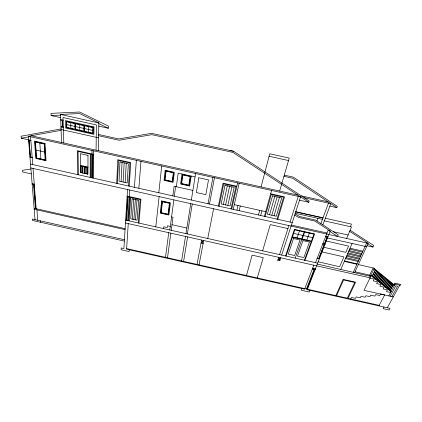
<?xml version="1.0" encoding="UTF-8"?>
<svg xmlns="http://www.w3.org/2000/svg" width="422" height="422" viewBox="0 0 422 422"><rect width="100%" height="100%" fill="white"/><g stroke="black" fill="none" stroke-linecap="round" stroke-linejoin="round"><path stroke-width="0.63" d="M87.343 174.064L87.354 167.465M87.623 174.122L87.634 167.529M88.694 132.271L88.71 126.684M90.15 177.414L90.276 154.157L78.081 151.44L78.36 174.782M90.888 177.578L91.041 153.745L77.316 150.686L77.622 174.613M91.806 177.783L91.991 154.536M91.996 153.956L92.022 150.459M92.202 177.873L92.397 154.631M92.75 177.994L92.967 154.758M93.283 178.11L93.515 154.879M93.52 154.299L93.557 150.802M96.068 150.185L96.411 124.933L63.015 117.516L63.822 143.005M98.373 150.696L98.843 122.939L79.637 113.55L60.541 114.431L61.522 142.494M98.785 126.131L108.333 128.251L108.396 126.094L79.621 112.009L51.025 113.354L51.131 115.544L60.652 117.659M116.699 183.343L117.764 159.701L130.751 162.591L129.248 186.144M117.437 183.507L118.503 160.444L129.955 162.998L128.51 185.981M121.082 181.597L122.069 162.396M123.118 182.051L124.163 162.866M125.155 182.504L126.257 163.335M127.539 189.541L123.894 248.569L121.219 247.967L121.119 249.75L129.121 251.549L129.248 249.771M126.178 220.226L127.65 196.736M126.616 220.326L128.103 196.837M127.755 220.579L129.744 190.032M128.262 223.613L126.574 249.17L304.61 289.181L313.804 265.201M128.452 220.738L130.045 196.747L140.948 199.184L138.965 223.09M129.153 220.896L130.736 197.427L140.183 199.537L138.263 222.937M134.418 187.299L136.353 160.334M132.308 219.145L133.748 199.147M133.89 219.503L135.378 199.516M135.473 219.857L137.013 199.88M138.849 188.286L140.964 161.357M158.799 192.743L161.721 165.983M155.792 226.862L159.131 196.599M163.504 228.592L163.725 226.799L167.244 227.59L167.476 225.791L170.298 226.424M172.846 195.882L174.112 186.239L192.886 190.422M165.487 257.33L168.742 232.686M169.818 230.006L173.838 199.886M174.328 196.209L175.615 186.571M176.364 186.74L178.19 173.162L195.048 176.918M167.497 257.784L170.841 233.155M171.221 230.322L172.999 217.235L171.564 216.913M182.019 174.012L180.616 184.029L189.673 186.049L191.213 176.064M181.592 260.949L185.516 236.447M185.965 233.624L190.765 203.662M191.351 200.012L195.592 173.526M187.373 233.941L192.237 203.995M183.607 261.403L187.611 236.916M208.014 203.731L212.931 177.388M197.037 264.42L201.6 240.049L203.124 243.531L201.036 243.061L203.699 240.519L199.052 264.874M209.497 204.063L214.471 177.731M207.745 238.504L213.595 208.763M218.385 206.047L223.043 183.153L236.858 186.234M219.129 206.216L223.697 183.881L235.967 186.614L230.992 208.864M223.386 204.433L227.294 185.844M225.617 204.934L229.594 186.355M227.848 205.43L231.889 186.867M231.731 209.027L237.612 182.884M233.218 209.359L239.158 183.227M236.927 210.188L238.019 205.498M239.153 210.683L240.26 205.999M261.07 186.925L269.732 153.787L289.234 158.118L279.649 191.06M258.449 214.993L259.699 210.341M260.675 215.494L261.946 210.842M246.464 275.524L252.092 255.141L263.249 257.642L257.241 277.945M264.388 216.322L271.594 190.449M265.132 216.486L271.288 194.484L283.589 197.227L277.017 219.139M269.579 214.745L274.817 196.436M271.821 215.246L277.122 196.947M262.642 250.805L270.27 224.641L287.925 228.587M274.057 215.747L279.422 197.459M277.76 219.308L284.518 196.847L270.671 193.767M277.739 260.258L278.684 257.33L279.833 260.727L277.739 260.258L280.788 257.8L279.833 260.727M279.559 254.598L288.891 225.585M290.03 222.046L298.28 196.394M281.674 255.067L300.606 196.884M285.557 255.938L294.387 229.362L314.659 233.893L304.958 260.29M286.084 256.059L292.356 237.227L311.283 241.463L304.431 260.168M299.53 200.192L308.772 202.254L309.189 201.036L233.556 151.255L230.006 150.48M297.077 237.892L299.462 230.897M295.258 258.111L301.82 239.343M306.82 240.071L309.315 233.102M316.954 220.996L317.919 218.343M320.889 223.554L328.48 203.119M322.851 224.831L330.801 203.636L304.109 197.691M301.872 288.564L301.234 290.236L309.305 292.045L309.964 290.383M315.55 262.663L327.978 230.523L330.215 231.019L307.263 289.777L390.028 308.371L389.131 309.991L383.139 308.64L384.015 307.021M329.877 206.094L336.83 207.645L337.294 206.432L293.327 177.145L284.286 175.135M306.462 289.007L314.084 269.4M318.805 258.438L324.286 244.364M324.423 244.006L327.124 237.08M306.968 289.123L314.606 269.516M318.937 258.47L324.423 244.391M324.56 244.037L327.261 237.111M337.6 236.51L338.275 234.843L315.54 220.084L299.483 216.497L295.083 213.859M350.376 226.683L351.457 224.108L325.309 218.279M346.636 238.483L351.51 226.936L324.339 220.87M340.802 269.473L352.096 243.462M335.849 295.611L343.086 279.369L355.609 282.176L348.018 298.343M336.524 295.764L343.587 279.955L354.712 282.45L347.338 298.19M353.209 272.338L366.66 242.956M354.617 272.665L368.142 243.288L349.638 231.367M367.013 245.736L372.927 247.06L373.692 245.435L350.112 230.243M350.719 298.95L351.431 297.463L355.482 298.37L356.2 296.893L360.293 297.811L361.026 296.328L365.12 297.246L365.863 295.753L369.967 296.677L370.727 295.178L374.841 296.102L375.617 294.598L379.747 295.527L380.549 293.992L393.278 296.935M369.229 276.041L373.153 267.996M370.389 276.31L374.335 268.265L358.341 264.568M372.22 276.088L375.184 270.091M372.431 276.262L375.395 270.265M373.412 277.054L376.387 271.066M373.623 277.222L376.598 271.24M374.557 277.971L377.532 272.005M374.762 278.14L377.743 272.174M375.675 278.873L378.661 272.923M375.886 279.042L378.872 273.097M376.777 279.765L379.774 273.825M376.983 279.934L379.979 273.999M377.901 280.672L380.902 274.748M378.107 280.841L381.113 274.917M379.014 281.569L382.031 275.666M379.225 281.738L382.237 275.835M380.116 282.46L383.139 276.568M380.322 282.624L383.345 276.737M381.235 283.362L384.263 277.481M381.441 283.526L384.474 277.655M382.337 284.254L385.376 278.388M382.543 284.417L385.587 278.557M383.45 285.151L386.499 279.301M383.656 285.314L386.705 279.469M384.553 286.037L387.607 280.208M384.758 286.206L387.813 280.377M385.645 286.918L388.709 281.099M385.85 287.087L388.915 281.268M386.747 287.809L389.822 282.007M386.953 287.978L390.028 282.176M387.834 288.685L390.914 282.898M378.866 305.866L384.679 294.946L363.986 290.304L370.811 276.405L317.318 264.045M388.04 288.854L391.12 283.067M388.942 289.582L392.033 283.806M389.147 289.745L392.238 283.974M390.018 290.447L393.114 284.686M390.218 290.61L393.32 284.855M388.804 295.901L395.156 284.159M390.181 296.223L395.852 285.778L397.608 286.185L391.901 296.619M387.322 307.765L399.718 285.214M61.048 128.942L21.1 136.206L21.279 138.205L30.848 140.336M35.026 219.656L28.274 136.264L61.095 130.324M21.279 138.205L28.332 136.934M30.927 169.027L22.477 170.33L22.624 171.944L31.323 173.89M51.131 115.544L60.562 115.106M233.556 151.255L151.556 133.347L118.688 138.938L98.648 134.486M269.088 156.245L288.527 160.555M60.541 114.431L98.843 122.939M60.721 119.526L63.094 120.054M60.742 120.159L63.115 120.681M66.76 124.611L74.9 126.421M75.686 126.595L83.841 128.409M84.627 128.583L92.777 130.393M60.958 126.415L63.311 126.938M283.948 176.296L292.594 178.221L336.83 207.645M60.979 127.033L63.332 127.555M98.627 135.71L119.009 140.241L151.83 134.681L232.923 152.395L308.772 202.254M61.069 129.501L98.59 137.846M31.186 135.736L297.953 195.138M301.398 195.903L328.131 201.858M28.274 136.264L300.67 196.926M28.596 140.199L30.875 140.705M36.039 150.095L44.685 152.02M295.79 211.696L323.036 217.773M295.706 211.955L322.941 218.032M80.486 165.371L87.961 167.043M295.268 213.289L322.45 219.356M80.491 165.93L87.961 167.597M29.936 156.778L32.167 157.279M29.967 157.132L32.193 157.628M234.284 204.665L265.686 211.675M30.526 164.1L292.256 222.547M333.528 231.762L348.097 235.017M291.433 225.074L327.013 233.023M30.838 167.94L368.142 243.288M325.721 236.362L327.936 236.858M325.578 236.731L327.788 237.227M327.504 237.966L366.576 246.696M127.133 196.098L129.317 196.583M293.643 233.382L302.885 235.45M303.434 235.571L312.686 237.639M127.101 196.615L129.28 197.1M322.899 243.668L325.082 244.153M322.761 244.022L324.945 244.512M32.114 183.665L34.256 184.145M32.156 184.187L34.298 184.667M34.045 190.681L34.404 190.76M171.986 224.715L186.862 228.049M317.312 258.106L319.449 258.58M317.18 258.449L319.317 258.923M34.525 196.752L34.878 196.826M125.65 220.11L317.671 263.138M34.994 202.708L35.343 202.787M125.476 222.99L370.115 277.824M312.691 268.097L315.487 268.724M312.465 268.677L315.26 269.305M312.338 269.009L315.134 269.637M34.103 208.257L125.123 228.671M34.182 209.222L125.065 229.605M390.63 292.53L386.462 291.597L387.375 289.877L383.197 288.938L384.104 287.208L379.916 286.269L380.802 284.555L376.614 283.584L377.49 281.854L373.291 280.883L374.161 279.137L369.952 278.167M124.443 239.728L32.32 219.05L32.441 220.448L124.358 241.083M126.611 248.595L379.146 305.338M326.322 240.988L348.53 246.116L345.845 252.361L323.864 247.287M350.033 248.215L362.894 251.185M349.616 249.17L362.456 252.134M348.999 250.599L361.807 253.559M348.588 251.549L361.374 254.503M347.971 252.968L360.726 255.911M347.559 253.907L360.298 256.85M346.953 255.315L359.66 258.248M346.546 256.249L359.233 259.177M322.07 251.876L343.883 256.914L339.652 266.741L318.199 261.782M345.94 257.642L358.594 260.569M345.534 258.57L358.172 261.487M344.516 260.917L357.107 263.824M344.315 261.376L356.896 264.283M355.023 271.773L369.661 275.16M98.832 123.604L108.333 128.251M294.688 215.083L298.523 217.399L314.812 221.033L330.215 231.019M329.993 231.583L337.616 236.468M367.894 243.821L372.927 247.06M370.985 275.091L391.226 291.423M370.822 275.429L391.057 291.739M374.203 268.534L394.612 285.161M373.939 269.078L394.333 285.678M28.997 140.289L30.331 156.868M33.56 184.504L35.459 208.558M29.092 140.31L30.426 156.889M30.569 136.775L32.737 164.591M33.032 168.431L36.165 208.721M33.918 184.583L35.801 208.637M36.93 209.839L37.727 220.263M40.433 220.87L40.533 222.262M39.832 142.989L40.876 158.946M62.324 120.507L62.53 126.764M62.224 120.486L62.43 126.742M70.769 122.696L70.891 128.314M75.248 123.377L75.343 129.612M79.737 124.69L79.79 130.292M81.098 166.068L81.145 172.677M80.818 166.004L80.871 172.619M82.591 166.4L82.628 173.009M82.311 166.337L82.348 172.946M84.226 125.376L84.242 131.59M84.363 166.795L84.384 173.4M84.084 166.732L84.105 173.342M86.141 167.191L86.141 173.795M85.856 167.128L85.866 173.732M87.987 155.38L87.945 174.196L80.549 172.545L80.386 153.687L87.987 155.38M91.806 153.914L91.801 154.494L93.705 154.921L93.71 154.341L91.806 153.914M92.798 127.592L92.75 133.173L84.637 131.369L84.622 125.777L92.798 127.592M93.199 127.37L93.141 133.568L66.449 127.634L66.28 121.388L93.199 127.37M93.995 126.916L93.921 134.36L65.684 128.077L65.468 120.581L93.995 126.916M119.969 161.932L119.041 181.138L127.196 182.958L128.357 163.799L119.969 161.932M132.118 198.783L130.725 218.791L137.055 220.21L138.643 200.244L132.118 198.783M161.652 200.904L160.249 213.105L168.863 215.03L170.425 202.861L161.652 200.904M165.176 170.261L164.016 180.331L173.067 182.346L174.36 172.308L165.176 170.261M162.153 201.41L160.829 212.852L168.373 214.534L169.829 203.13L162.153 201.41M165.698 170.815L164.627 180.041L172.556 181.808L173.732 172.603L165.698 170.815M162.491 201.753L161.22 212.677L168.04 214.207L169.433 203.304L162.491 201.753M166.046 171.184L165.039 179.851L172.213 181.449L173.315 172.804L166.046 171.184M182.536 174.566L181.238 183.744L189.172 185.516L190.575 176.359L182.536 174.566M182.879 174.935L181.655 183.554L188.834 185.158L190.148 176.554L182.879 174.935M198.799 177.752L196.346 192.559L205.836 194.674L208.505 179.914L198.799 177.752M225 185.332L221.149 203.937L230.085 205.931L234.189 187.379L225 185.332M272.517 195.919L267.342 214.249L276.294 216.243L281.727 197.971L272.517 195.919M294.814 229.858L292.478 236.863L301.672 238.921L304.114 231.936L294.814 229.858M293.49 238.525L288.263 254.086L294.635 255.51L300.026 239.986L293.49 238.525M304.668 232.063L302.221 239.042L311.42 241.099L313.968 234.141L304.668 232.063M302.938 240.635L297.473 256.149L303.845 257.573L309.479 242.101L302.938 240.635M394.918 283.125L394.454 283.995L400.42 285.377L400.9 284.507L394.918 283.125M74.858 123.604L66.681 121.789L66.834 127.412L74.942 129.216L74.858 123.604M83.83 125.598L75.649 123.783L75.728 129.39L83.851 131.195L83.83 125.598M45.022 143.496L34.557 141.164L35.812 158.44L46.03 160.719L45.022 143.496M44.568 143.754L35.058 141.639L36.25 158.192L45.544 160.265L44.568 143.754M44.21 143.965L35.459 142.019L36.603 157.992L45.154 159.901L44.21 143.965"/></g></svg>
